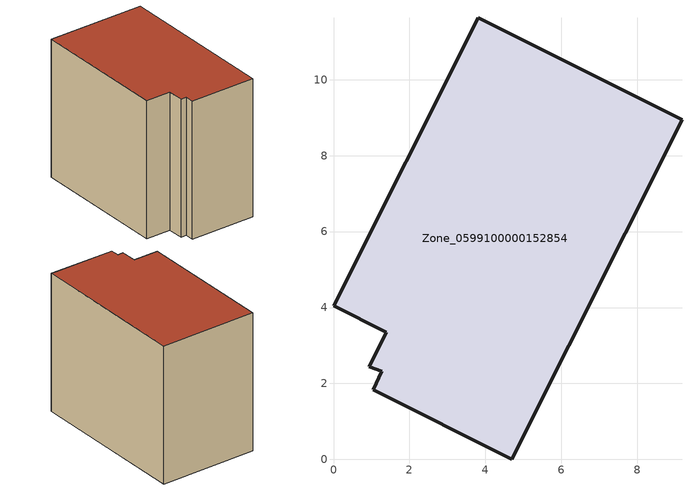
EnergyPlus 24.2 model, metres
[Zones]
Zone_0599100000152854
 floor ground (C_G): 9.18,8.94 4.69,0 1.05,1.83 1.27,2.32 0.94,2.44 1.39,3.34 0,4.04 3.81,11.64 z0
 wall outside (C_F): 4.69,0 9.18,8.94 3.81,11.64 0,4.04 1.39,3.34 0.94,2.44 1.27,2.32 1.05,1.83 4.69,0 z0:8.52
 roof outside (C_R): 1.39,3.34 0.94,2.44 1.27,2.32 1.05,1.83 4.69,0 9.18,8.94 3.81,11.64 0,4.04 z8.52
[BUILDING]
Pand.0599100000152854: North Axis=0; Terrain=City; Loads Convergence Tolerance Value=0.04; Temperature Convergence Tolerance Value=0.4; Solar Distribution=FullExterior; Maximum Number of Warmup Days=25; Minimum Number of Warmup Days=1
[Site:Location]
Rotterdam.The.Hague.AP_ZH_NLD Design_Conditions: Latitude=51.96; Longitude=4.45; Time Zone=1; Elevation=-4.5
[SITE:GROUNDTEMPERATURE:BUILDINGSURFACE]
18, 18, 18, 18, 18, 18, 18, 18, 18, 18, 18, 18
[MATERIAL] Thermal Absorptance=0.9; Solar Absorptance=0.7; Visible Absorptance=0.7
Name | Roughness | Thickness | Conductivity | Density | Specific Heat
G.TI.1992-2005 | MediumSmooth | 0.15 | 0.06 | 540 | 1210
F.TI.1992-2005 | Rough | 0.3 | 0.12 | 1920 | 840
R.TI.1992-2005 | MediumRough | 0.2 | 0.08 | 1500 | 1000
[CONSTRUCTION]
C_G: G.TI.1992-2005
C_F: F.TI.1992-2005
C_R: R.TI.1992-2005
[ZONE]
Zone_0599100000152854: Type=1; Multiplier=1; Ceiling Height=Autocalculate; Volume=Autocalculate; Floor Area=autocalculate; Part of Total Floor Area=Yes
[ZONEINFILTRATION:DESIGNFLOWRATE]
Infil_Zone_0599100000152854: Zone or ZoneList or Space or SpaceList=Zone_0599100000152854; Schedule=AlwaysOn; Design Flow Rate Calculation Method=Flow/Area; Flow Rate per Floor Area=0.0015; Constant Term Coefficient=1; Temperature Term Coefficient=0; Velocity Term Coefficient=0; Velocity Squared Term Coefficient=0
[HVACTEMPLATE:ZONE:IDEALLOADSAIRSYSTEM]
Zone_0599100000152854: Maximum Heating Supply Air Temperature=50; Minimum Cooling Supply Air Temperature=13; Maximum Heating Supply Air Humidity Ratio=0.0156; Minimum Cooling Supply Air Humidity Ratio=0.0077; Heating Limit=NoLimit; Cooling Limit=NoLimit; Dehumidification Control Type=ConstantSensibleHeatRatio; Cooling Sensible Heat Ratio=0.7; Dehumidification Setpoint=60; Humidification Control Type=None; Humidification Setpoint=30; Outdoor Air Method=None; Outdoor Air Flow Rate per Person=0.00944; Outdoor Air Flow Rate per Zone Floor Area=0; Outdoor Air Flow Rate per Zone=0; Demand Controlled Ventilation Type=None; Outdoor Air Economizer Type=NoEconomizer; Heat Recovery Type=None; Sensible Heat Recovery Effectiveness=0.7; Latent Heat Recovery Effectiveness=0.65
[ZONECONTROL:THERMOSTAT]
ThermostatControl_Zone_0599100000152854: Zone or ZoneList=Zone_0599100000152854; Control Type Schedule=DualSetpointControlType; Control 1=Thermostat_Zone_0599100000152854; Temperature Difference Between Cutout And Setpoint=0
[THERMOSTATSETPOINT:DUALSETPOINT]
Thermostat_Zone_0599100000152854: Heating Setpoint Temperature Schedule=HeatingSetpoint_Zone_0599100000152854; Cooling Setpoint Temperature Schedule=CoolingSetpoint_Zone_0599100000152854
[SCHEDULE:COMPACT]
HeatingSetpoint_Zone_0599100000152854: Through: 12/31, For: AllDays, Until: 24:00, 21
CoolingSetpoint_Zone_0599100000152854: Through: 12/31, For: AllDays, Until: 24:00, 24
DualSetpointControlType: Through: 12/31, For: AllDays, Until: 24:00, 4
AlwaysOn: Through: 12/31, For: AllDays, Until: 24:00, 1
